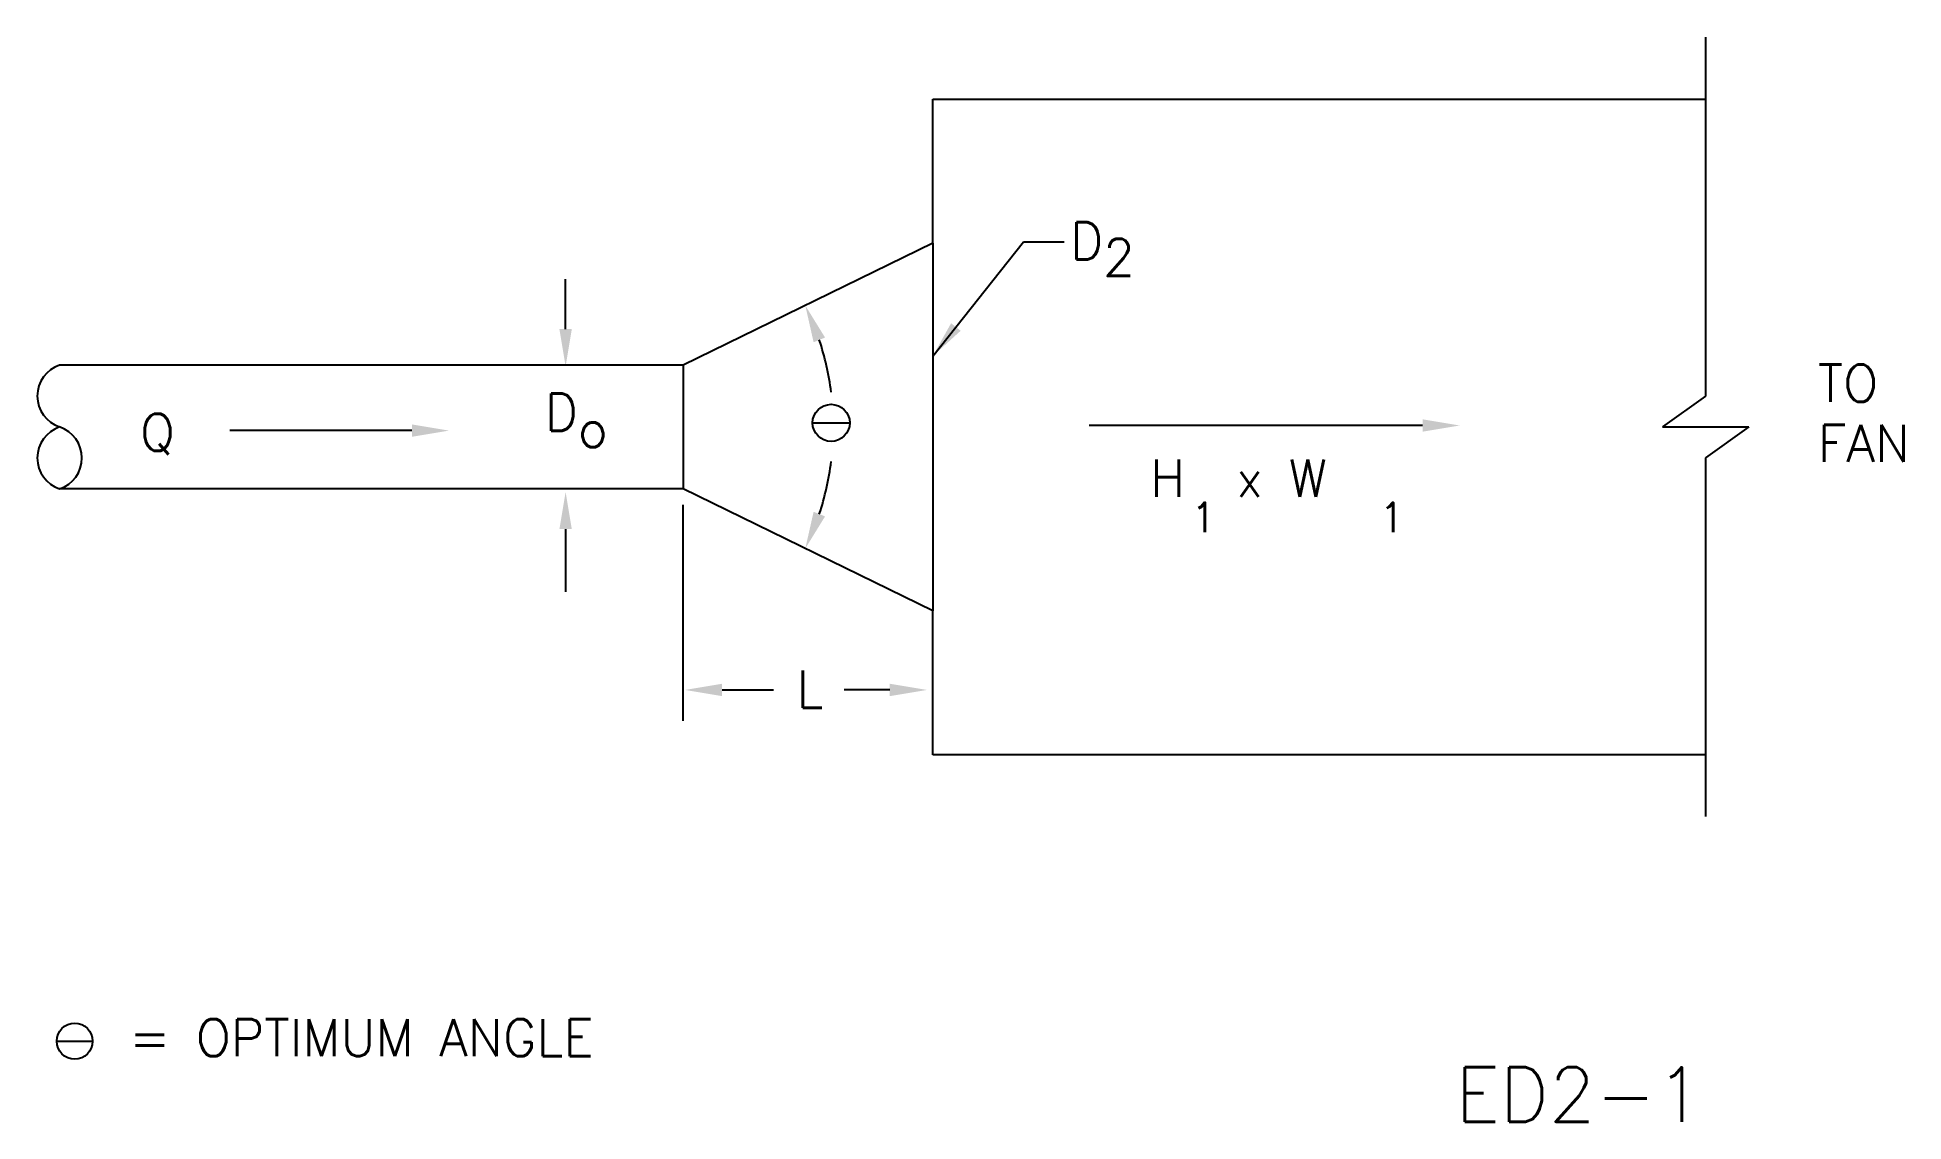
# Model space of a CAD drawing. Extents: x 2.23 to 9.77, y 1.88 to 6.26.
import ezdxf

# ---------------------------------------------------------------- set-up
doc = ezdxf.new("R2010")
doc.units = 0
doc.header["$LTSCALE"] = 0.5
doc.header["$MEASUREMENT"] = 0
doc.layers.get('0').update_dxf_attribs({"linetype": 'CONTINUOUS'})
doc.layers.add('NUMBER', color=7, linetype='CONTINUOUS')
doc.styles.add('ROMANS', font='romans')
doc.dimstyles.get("Standard").update_dxf_attribs({"dimtxt": 0.18, "dimasz": 0.18, "dimexe": 0.18, "dimexo": 0.0625, "dimgap": 0.09, "dimtad": 0, "dimtih": 1, "dimtoh": 1, "dimdec": 4, "dimzin": 0, "dimdsep": 46, "dimtxsty": 'Standard', "dimcen": 0.09, "dimadec": 0, "dimazin": 0, "dimtfac": 1, "dimtdec": 4, "dimtofl": 0, "dimtmove": 0, "dimatfit": 3, "dimfxl": 0, "dimtolj": 1, "dimtzin": 0, "dimarcsym": 0})

msp = doc.modelspace()

# ---------------------------------------------------------------- linework, layer by layer
for p, q in [((8.9726, 6.2601), (8.9726, 4.8106)), ((5.8497, 6.0101), (8.9726, 6.0101)), ((5.8497, 5.4279), (5.8497, 6.0101)), ((5.8497, 5.4279), (4.8418, 4.9356)), ((5.8497, 5.4279), (5.8497, 3.9433)), ((4.3662, 5.081), (4.3662, 5.2827)), ((4.8418, 4.9356), (2.3215, 4.9356)), ((4.8418, 4.9356), (4.8418, 4.4356)), ((8.9726, 4.8106), (8.7987, 4.6856)), ((5.3668, 4.7023), (5.5115, 4.7023)), ((6.708, 4.6916), (6.482, 4.6914)), ((6.8823, 4.6916), (6.708, 4.6916)), ((7.8289, 4.6916), (6.8823, 4.6916)), ((8.7987, 4.6856), (9.1465, 4.6856)), ((9.1465, 4.6856), (8.9726, 4.5606)), ((3.7449, 4.671), (3.0099, 4.671)), ((8.9726, 4.5606), (8.9726, 3.1111)), ((4.8418, 4.4356), (2.3215, 4.4356)), ((5.8497, 3.9433), (4.8418, 4.4356)), ((4.8399, 4.3708), (4.8399, 3.4979)), ((4.3662, 4.2729), (4.3662, 4.019)), ((5.8497, 3.3611), (5.8497, 3.9433)), ((4.9984, 3.6231), (5.206, 3.6231)), ((5.6758, 3.6231), (5.4921, 3.6231)), ((8.9726, 3.3611), (5.8497, 3.3611)), ((2.3099, 2.2038), (2.4546, 2.2038))]:
    msp.add_line(p, q)
for centre, radius in [((5.4391, 4.7023), 0.075), ((2.3825, 2.2038), 0.0726)]:
    msp.add_circle(centre, radius)
for centre, radius, start, end in [((4.3299, 4.6856), 1.1182, 7.25257, 18.34116), ((2.3634, 4.8106), 0.1319, 108.55137, 251.44863), ((2.3634, 4.5606), 0.1319, 108.55137, 251.44863), ((2.2801, 4.5606), 0.1317, 288.32433, 71.67567), ((4.3299, 4.6856), 1.1182, 341.65884, 352.85099)]:
    msp.add_arc(centre, radius, start, end)
for points in [[(5.3682, 5.028), (5.4145, 5.0469), (5.3347, 5.1764)], [(4.3912, 5.081), (4.3412, 5.081), (4.3662, 4.931)], [(3.7449, 4.696), (3.7449, 4.646), (3.8949, 4.671)], [(7.8289, 4.7166), (7.8289, 4.6666), (7.9789, 4.6916)], [(4.3412, 4.2729), (4.3912, 4.2729), (4.3662, 4.4229)], [(5.3682, 4.3431), (5.4145, 4.3243), (5.3347, 4.1948)], [(4.9984, 3.5981), (4.9984, 3.6481), (4.8484, 3.6231)], [(5.6758, 3.6481), (5.6758, 3.5981), (5.8258, 3.6231)]]:
    msp.add_solid(points)

# ---------------------------------------------------------------- texts
at = {"style": 'ROMANS'}
for s, height, p in [('D', 0.15, (6.4042, 5.3626)), ('2', 0.15, (6.5374, 5.2957)), ('TO', 0.15, (9.4255, 4.7875)), ('D', 0.15, (4.2816, 4.6707)), ('Q', 0.15, (2.6463, 4.5891)), ('o', 0.15, (4.4149, 4.6038)), ('FAN', 0.15, (9.4255, 4.5446)), ('H  x W', 0.15, (6.7286, 4.404)), ('1', 0.12, (6.8929, 4.2603)), ('1', 0.12, (7.6531, 4.2603)), ('L', 0.15, (5.2987, 3.551)), ('= OPTIMUM ANGLE', 0.15, (2.6021, 2.1434))]:
    msp.add_text(s, height=height, dxfattribs=at).set_placement(p)
at = {"layer": 'NUMBER', "style": 'ROMANS'}
msp.add_text('ED2-1', height=0.22, dxfattribs=at).set_placement((7.9613, 1.8786))
at = {"layer": 'NUMBER', "insert": (6.4708, 5.5084), "char_height": 0.15, "attachment_point": 1}
msp.add_mtext('\\A1;', dxfattribs=at)

# ---------------------------------------------------------------- leaders
at = {"layer": 'NUMBER'}
msp.add_leader([(5.8497, 4.9721), (6.216, 5.4334), (6.3808, 5.4334)], dimstyle='Standard', override={"dimtxt": 0.15, "dimasz": 0.15, "dimgap": 0.09, "dimtad": 0, "dimtmove": 2}, dxfattribs=at)

doc.saveas('drawing.dxf')
